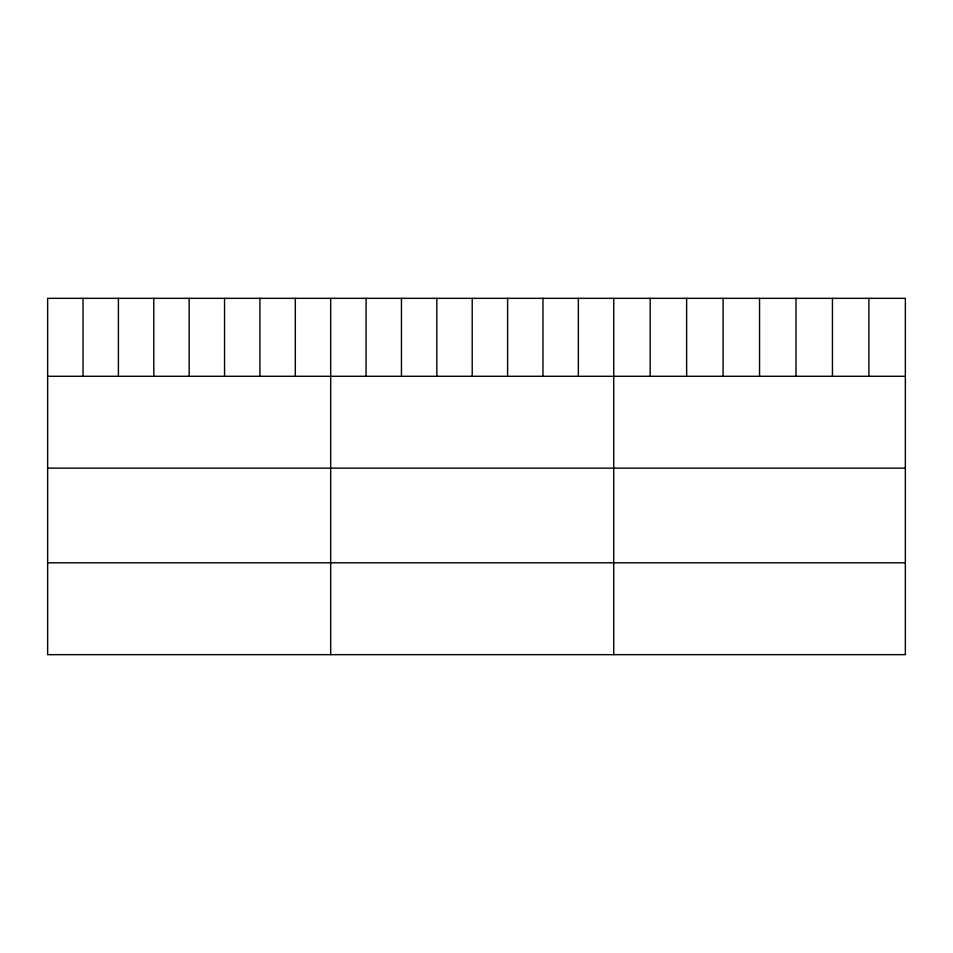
<?xml version="1.0" encoding="UTF-8"?>
<svg xmlns="http://www.w3.org/2000/svg" width="953" height="953" viewBox="0 0 953 953"><rect width="100%" height="100%" fill="white"/><g stroke="black" fill="none" stroke-linecap="round" stroke-linejoin="round"><path stroke-width="1.43" d="M905.35 376.28L905.35 654.663L47.65 654.663L47.65 298.337L905.35 298.337L905.35 376.28L47.65 376.28M47.65 468.149L905.35 468.149M47.65 562.794L905.35 562.794M868.898 298.337L868.898 376.28M832.445 298.337L832.445 376.28M795.993 298.337L795.993 376.28M759.541 298.337L759.541 376.28M723.089 298.337L723.089 376.28M686.636 298.337L686.636 376.28M650.184 298.337L650.184 376.28M613.732 298.337L613.732 654.663M578.352 298.337L578.352 376.28M542.972 298.337L542.972 376.28M507.592 298.337L507.592 376.28M472.211 298.337L472.211 376.28M436.831 298.337L436.831 376.28M401.451 298.337L401.451 376.28M366.071 298.337L366.071 376.28M330.691 298.337L330.691 654.663M295.311 298.337L295.311 376.28M259.931 298.337L259.931 376.28M224.551 298.337L224.551 376.28M189.171 298.337L189.171 376.28M153.79 298.337L153.79 376.28M118.41 298.337L118.41 376.28M83.03 298.337L83.03 376.28"/></g></svg>
